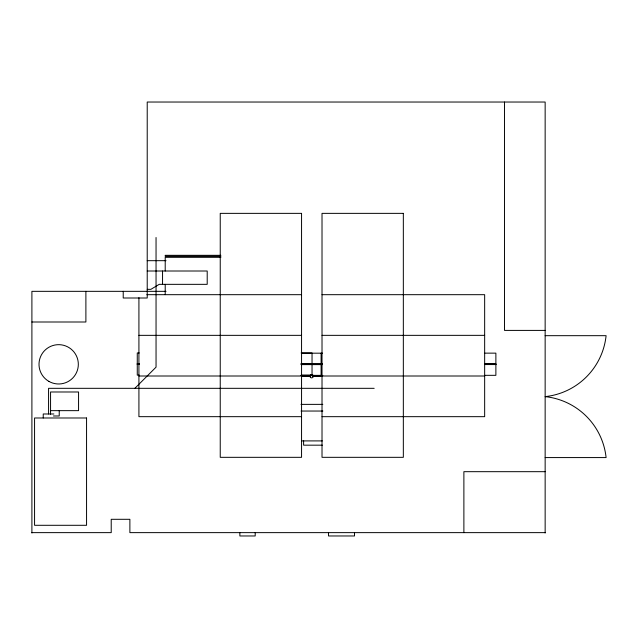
<?xml version="1.0" encoding="UTF-8"?>
<svg xmlns="http://www.w3.org/2000/svg" width="638" height="638" viewBox="0 0 638 638"><rect width="100%" height="100%" fill="white"/><g stroke="black" fill="none" stroke-linecap="round" stroke-linejoin="round"><path stroke-width="0.96" d="M134.881 388.319L156.047 367.161L156.047 237.503M220.876 255.32L165.21 255.32L165.21 256.324L220.876 256.324M220.876 257.321L165.21 257.321L165.21 271.006M147.219 260.679L166.024 260.679M147.219 271.006L207.206 271.006L207.206 284.341L159.213 284.341L150.879 289.341L147.219 289.341M166.024 291.335L31.9 291.335L31.9 533.025M146.852 294.684L301.559 294.684M322.015 294.684L484.657 294.684L484.657 416.67L322.015 416.67M31.9 321.999L85.891 321.999L85.891 291.335M545.147 330.404L504.514 330.404L504.514 102.032M138.917 335.349L301.559 335.349M322.015 335.349L484.657 335.349M545.147 335.676L606.1 335.676A68.569 68.569 0 0 1 545.147 396.629A68.569 68.569 0 0 1 606.1 457.574L545.147 457.574M139.251 352.95L137.266 352.95L137.266 375.136L139.251 375.136M301.12 352.95L312.038 352.95L312.038 363.875M301.463 353.181L322.597 353.181M484.952 353.141L495.878 353.141L495.878 375.327L484.952 375.327M137.266 363.716L139.251 363.716M301.12 363.716L312.038 363.716M137.266 363.875L139.251 363.875M301.12 363.875L322.31 363.947M484.952 363.899L495.878 363.899M484.952 364.067L495.878 364.067M137.266 364.21L139.251 364.21M301.12 364.21L322.31 364.107M137.266 364.378L139.251 364.378M301.12 364.378L322.31 364.442M484.952 364.394L495.878 364.394M301.463 364.609L322.31 364.609M484.952 364.561L495.878 364.561M301.12 375.136L311.049 375.136M301.463 375.367L322.31 375.367M300.984 375.535L309.916 375.535M312.891 375.535L322.82 375.535M138.917 376.005L310.69 376.005M312.636 376.005L484.657 376.005M301.559 376.221L310.69 376.221M312.636 376.221L322.349 376.221M374.179 388.319L48.568 388.319L48.568 413.982M300.984 404.372L322.82 404.372M50.561 410.649L78.562 410.649L78.562 391.987L50.561 391.987L50.561 414.206M301.016 411.039L322.884 411.039M53.895 413.982L43.232 413.982L43.232 417.986M53.448 415.984L59.23 415.984L59.23 410.649M301.559 416.67L138.917 416.67L138.917 297.659M301.654 440.906L322.342 440.906M322.342 445.172L303.608 445.172L303.608 440.906M545.147 471.681L463.882 471.681L463.882 532.634M31.9 532.634L111.219 532.634L111.219 519.3L129.881 519.3L129.881 532.634L545.147 532.634M545.147 533.025L545.147 102.032L147.219 102.032L147.219 298.002L123.222 298.002L123.222 291.335M354.513 532.634L354.513 535.968L328.522 535.968L328.522 532.634M321.105 353.141L321.105 364.067M321.105 364.394L321.105 375.327M312.038 364.21L312.038 375.136M255.2 532.634L255.2 535.968L239.864 535.968L239.864 532.634M165.21 284.341L165.21 294.644M162.546 271.006L162.546 284.341M301.559 213.363L220.238 213.363L220.238 457.326L301.559 457.326L301.559 213.363M403.336 213.363L322.015 213.363L322.015 457.326L403.336 457.326L403.336 213.363M86.561 417.986L34.564 417.986L34.564 525.297L86.561 525.297L86.561 417.986M48.839 381.357A19.666 19.666 0 0 0 78.33 364.33A19.666 19.666 0 0 0 48.839 347.295A19.666 19.666 0 0 0 48.839 381.357M310.483 377.401A1.667 1.667 0 0 0 313.266 376.651A1.667 1.667 0 0 0 311.232 374.61A1.667 1.667 0 0 0 310.483 377.401"/></g></svg>
